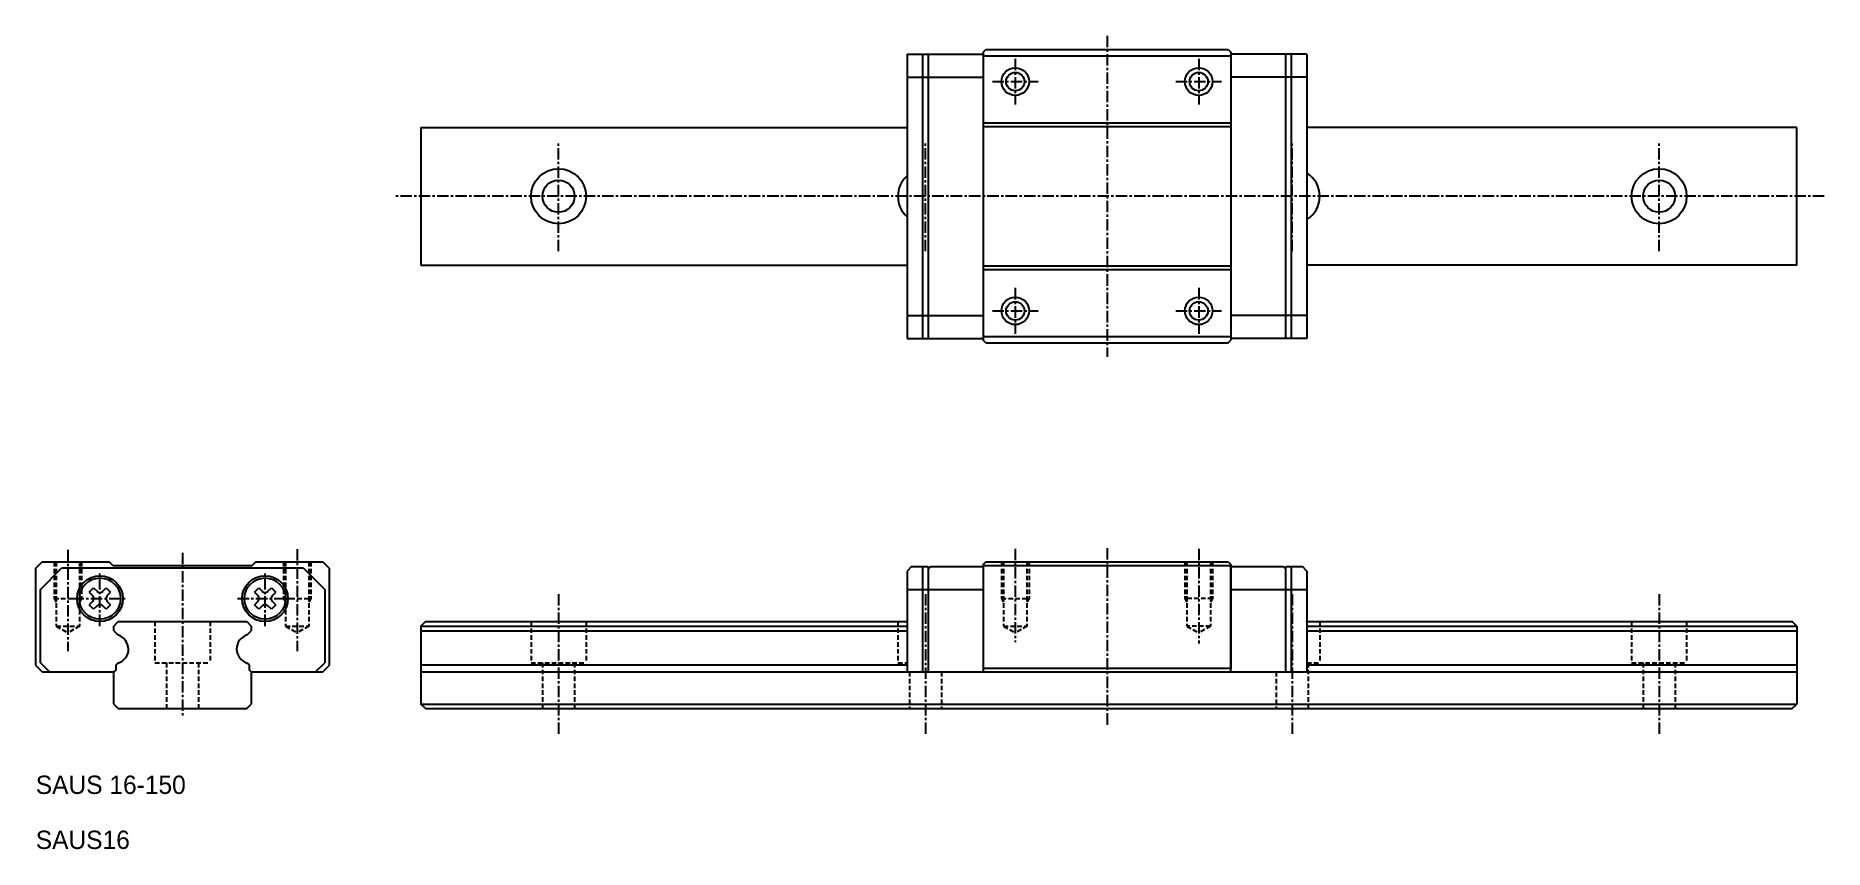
# Model space of a CAD drawing. Extents: x 10 to 205, y 10 to 99.
import ezdxf

# ---------------------------------------------------------------- set-up
doc = ezdxf.new("R2010")
doc.units = 0
doc.linetypes.add('CENTER', pattern=[2, 1.25, -0.25, 0.25, -0.25])
doc.linetypes.add('DASHED', pattern=[0.75, 0.5, -0.25])
doc.layers.get('0').update_dxf_attribs({"linetype": 'CONTINUOUS'})
doc.layers.add('CENTER', color=1, linetype='CENTER')

msp = doc.modelspace()

# ---------------------------------------------------------------- linework, layer by layer
at = {"color": 7}
for p, q in [((105, 96.67), (105, 65.67)), ((105, 96.67), (113.3, 96.67)), ((106.7, 96.67), (106.7, 65.67)), ((107.3, 96.67), (107.3, 65.67)), ((113.3, 96.87), (113.6, 97.17)), ((113.3, 96.87), (113.3, 65.47)), ((113.3, 96.47), (140.3, 96.47)), ((113.6, 97.17), (140, 97.17)), ((140, 97.17), (140.3, 96.87)), ((140.3, 96.87), (140.3, 65.47)), ((148.6, 96.67), (140.3, 96.67)), ((146.3, 65.67), (146.3, 96.67)), ((146.9, 65.67), (146.9, 96.67)), ((148.6, 96.67), (148.6, 65.67)), ((105, 94.17), (113.3, 94.17)), ((148.6, 94.17), (140.3, 94.17)), ((52, 88.67), (105, 88.67)), ((52, 88.67), (52, 73.67)), ((113.3, 89.17), (140.3, 89.17)), ((113.3, 88.77), (140.3, 88.77)), ((202, 88.67), (148.6, 88.67)), ((52, 73.67), (105, 73.67)), ((113.3, 73.57), (140.3, 73.57)), ((113.3, 73.17), (140.3, 73.17)), ((202, 73.67), (148.6, 73.67)), ((105, 68.17), (113.3, 68.17)), ((148.6, 68.17), (140.3, 68.17)), ((105, 65.67), (113.3, 65.67)), ((113.3, 65.87), (140.3, 65.87)), ((113.6, 65.17), (113.3, 65.47)), ((113.6, 65.17), (140, 65.17)), ((140, 65.17), (140.3, 65.47)), ((148.6, 65.67), (140.3, 65.67)), ((10, 40.6), (10.7, 41.3)), ((10.7, 41.3), (18, 41.3)), ((18.4, 40.9), (18, 41.3)), ((34, 41.3), (33.6, 40.9)), ((34, 41.3), (41.3, 41.3)), ((41.3, 41.3), (42, 40.6)), ((113.3, 41), (113.6, 41.3)), ((113.3, 41), (113.3, 29.6)), ((113.6, 41.3), (140, 41.3)), ((140, 41.3), (140.3, 41)), ((140.3, 41), (140.3, 29.6)), ((10, 30), (10, 40.6)), ((10.5, 38.3), (12.85, 40.65)), ((12.85, 40.65), (39.15, 40.65)), ((18.4, 40.9), (33.6, 40.9)), ((39.15, 40.65), (41.5, 38.3)), ((42, 40.6), (42, 30)), ((105.5, 40.8), (105, 40.3)), ((105, 40.3), (105, 29.3)), ((105.5, 40.8), (107.3, 40.8)), ((106.7, 40.8), (106.7, 29.3)), ((107.3, 40.8), (107.3, 29.3)), ((107.6, 40.8), (107.3, 40.5)), ((107.3, 40.5), (107.3, 29.3)), ((107.6, 40.8), (113.3, 40.8)), ((113.3, 40.9), (140.3, 40.9)), ((113.3, 40.8), (113.3, 29.3)), ((140.3, 40.8), (146, 40.8)), ((140.3, 29.3), (140.3, 40.8)), ((146.3, 40.5), (146, 40.8)), ((146.3, 29.3), (146.3, 40.8)), ((146.3, 40.8), (148.1, 40.8)), ((146.3, 29.3), (146.3, 40.5)), ((146.9, 29.3), (146.9, 40.8)), ((148.6, 40.3), (148.1, 40.8)), ((148.6, 40.3), (148.6, 29.3)), ((10.5, 30.3), (10.5, 38.3)), ((15.84, 37.99), (16.31, 38.46)), ((15.84, 37.99), (16.2, 37.62)), ((16.31, 38.46), (16.68, 38.1)), ((17.32, 38.1), (17.69, 38.46)), ((17.69, 38.46), (18.16, 37.99)), ((17.8, 37.62), (18.16, 37.99)), ((33.84, 37.99), (34.31, 38.46)), ((33.84, 37.99), (34.2, 37.62)), ((34.31, 38.46), (34.68, 38.1)), ((35.32, 38.1), (35.69, 38.46)), ((35.69, 38.46), (36.16, 37.99)), ((35.8, 37.62), (36.16, 37.99)), ((41.5, 38.3), (41.5, 30.3)), ((105, 38.3), (107.3, 38.3)), ((107.3, 38.3), (113.3, 38.3)), ((140.3, 38.3), (146.3, 38.3)), ((146.3, 38.3), (148.6, 38.3)), ((16.2, 36.98), (15.84, 36.61)), ((16.31, 36.14), (15.84, 36.61)), ((16.68, 36.5), (16.31, 36.14)), ((17.69, 36.14), (17.32, 36.5)), ((18.16, 36.61), (17.69, 36.14)), ((18.16, 36.61), (17.8, 36.98)), ((34.2, 36.98), (33.84, 36.61)), ((34.31, 36.14), (33.84, 36.61)), ((34.68, 36.5), (34.31, 36.14)), ((35.69, 36.14), (35.32, 36.5)), ((36.16, 36.61), (35.69, 36.14)), ((36.16, 36.61), (35.8, 36.98)), ((18.5, 34.3), (19, 34.8)), ((18.5, 33.79), (18.5, 34.3)), ((18.5, 33.79), (18.95, 33.34)), ((19, 34.8), (33, 34.8)), ((33, 34.8), (33.5, 34.3)), ((33.05, 33.34), (33.5, 33.79)), ((33.5, 34.3), (33.5, 33.79)), ((52, 34.3), (52.5, 34.8)), ((52, 34.3), (105, 34.3)), ((52, 34.3), (52, 25.8)), ((52, 33.79), (105, 33.79)), ((52.5, 34.8), (105, 34.8)), ((148.6, 34.8), (201.5, 34.8)), ((148.6, 34.3), (202, 34.3)), ((148.6, 33.79), (202, 33.79)), ((202, 34.3), (201.5, 34.8)), ((202, 34.3), (202, 25.8)), ((10, 30), (10.7, 29.3)), ((10.5, 30.3), (11.5, 29.3)), ((10.7, 29.3), (18.5, 29.3)), ((18.75, 29.55), (18.5, 29.3)), ((18.5, 25.8), (18.5, 29.3)), ((18.75, 30.06), (18.95, 30.26)), ((18.75, 29.55), (18.75, 30.06)), ((33.05, 30.26), (33.25, 30.06)), ((33.25, 30.06), (33.25, 29.55)), ((33.5, 29.3), (33.25, 29.55)), ((33.5, 29.3), (41.3, 29.3)), ((33.5, 29.3), (33.5, 25.8)), ((40.5, 29.3), (41.5, 30.3)), ((41.3, 29.3), (42, 30)), ((52, 30.06), (105, 30.06)), ((52, 29.3), (105, 29.3)), ((105, 29.3), (148.6, 29.3)), ((113.3, 29.7), (140.3, 29.7)), ((148.6, 30.06), (202, 30.06)), ((148.6, 29.3), (202, 29.3)), ((18.5, 25.8), (19, 25.3)), ((33, 25.3), (33.5, 25.8)), ((52, 25.8), (202, 25.8)), ((52.5, 25.3), (52, 25.8)), ((201.5, 25.3), (202, 25.8)), ((19, 25.3), (33, 25.3)), ((52.5, 25.3), (201.5, 25.3))]:
    msp.add_line(p, q, dxfattribs=at)
at = {"color": 7, "linetype": 'CONTINUOUS'}
msp.add_line((202, 73.67), (202, 88.67), dxfattribs=at)
at = {"color": 3, "linetype": 'DASHED'}
for p, q in [((12, 41.3), (12, 37.3)), ((12.22, 41.3), (12.22, 34.3)), ((14.78, 41.3), (14.78, 34.3)), ((15, 41.3), (15, 37.3)), ((37, 41.3), (37, 37.3)), ((37.22, 41.3), (37.22, 34.3)), ((39.78, 41.3), (39.78, 34.3)), ((40, 41.3), (40, 37.3)), ((115.3, 41.3), (115.3, 37.3)), ((115.52, 41.3), (115.52, 34.3)), ((118.07, 41.3), (118.07, 34.3)), ((118.3, 41.3), (118.3, 37.3)), ((135.3, 41.3), (135.3, 37.3)), ((135.52, 41.3), (135.52, 34.3)), ((138.07, 41.3), (138.07, 34.3)), ((138.3, 41.3), (138.3, 37.3)), ((12, 37.3), (15, 37.3)), ((12, 37.3), (12.22, 36.91)), ((15, 37.3), (14.78, 36.91)), ((37, 37.3), (40, 37.3)), ((37, 37.3), (37.22, 36.91)), ((40, 37.3), (39.78, 36.91)), ((115.3, 37.3), (118.3, 37.3)), ((115.3, 37.3), (115.52, 36.91)), ((118.3, 37.3), (118.07, 36.91)), ((138.3, 37.3), (135.3, 37.3)), ((135.3, 37.3), (135.52, 36.91)), ((138.3, 37.3), (138.07, 36.91)), ((12.22, 34.3), (14.78, 34.3)), ((12.22, 34.3), (13.5, 33.56)), ((14.78, 34.3), (13.5, 33.56)), ((23, 34.8), (23, 30.3)), ((29, 34.8), (29, 30.3)), ((37.22, 34.3), (38.5, 33.56)), ((37.22, 34.3), (39.78, 34.3)), ((39.78, 34.3), (38.5, 33.56)), ((64, 34.8), (64, 30.3)), ((70, 34.8), (70, 30.3)), ((104, 34.8), (104, 30.3)), ((115.52, 34.3), (116.8, 33.56)), ((115.52, 34.3), (118.07, 34.3)), ((118.07, 34.3), (116.8, 33.56)), ((138.07, 34.3), (135.52, 34.3)), ((135.52, 34.3), (136.8, 33.56)), ((138.07, 34.3), (136.8, 33.56)), ((150, 34.8), (150, 30.3)), ((184, 34.8), (184, 30.3)), ((190, 34.8), (190, 30.3)), ((23, 30.3), (29, 30.3)), ((24.25, 30.3), (24.25, 25.3)), ((27.75, 30.3), (27.75, 25.3)), ((64, 30.3), (70, 30.3)), ((65.25, 30.3), (65.25, 25.3)), ((68.75, 30.3), (68.75, 25.3)), ((104, 30.3), (105, 30.3)), ((105.25, 29.3), (105.25, 25.3)), ((108.75, 29.3), (108.75, 25.3)), ((145.25, 29.3), (145.25, 25.3)), ((148.6, 30.3), (150, 30.3)), ((148.75, 30.3), (148.75, 25.3)), ((184, 30.3), (190, 30.3)), ((185.25, 30.3), (185.25, 25.3)), ((188.75, 30.3), (188.75, 25.3))]:
    msp.add_line(p, q, dxfattribs=at)
at = {"color": 3}
for centre in [(116.8, 93.67), (136.8, 93.67), (116.8, 68.67), (136.8, 68.67)]:
    msp.add_circle(centre, 1.5, dxfattribs=at)
at = {"color": 7, "linetype": 'CONTINUOUS'}
for centre, radius in [((116.8, 93.67), 1), ((136.8, 93.67), 1), ((67, 81.17), 3), ((187, 81.17), 3), ((67, 81.17), 1.75), ((187, 81.17), 1.75), ((116.8, 68.67), 1), ((136.8, 68.67), 1)]:
    msp.add_circle(centre, radius, dxfattribs=at)
at = {"color": 7}
for centre, radius in [((17, 37.3), 2.5), ((17, 37.3), 2.25), ((35, 37.3), 2.5), ((35, 37.3), 2.25)]:
    msp.add_circle(centre, radius, dxfattribs=at)
at = {"color": 7, "linetype": 'CONTINUOUS'}
for centre, start, end in [((107, 81.17), 131.8103, 228.1897), ((147, 81.17), 302.231, 57.769)]:
    msp.add_arc(centre, 3, start, end, dxfattribs=at)
at = {"color": 7}
for centre, radius, start, end in [((15.89, 37.3), 0.45, 314.9999, 45.0001), ((17, 38.41), 0.45, 225.0001, 314.9999), ((18.11, 37.3), 0.45, 134.9999, 225.0001), ((33.89, 37.3), 0.45, 314.9999, 45.0001), ((35, 38.41), 0.45, 225.0001, 314.9999), ((36.11, 37.3), 0.45, 134.9999, 225.0001), ((17, 36.19), 0.45, 45.0001, 134.9999), ((35, 36.19), 0.45, 45.0001, 134.9999), ((18.41, 31.71), 1.71, 3.0134, 71.6416), ((33.59, 31.71), 1.72, 108.3584, 176.9866), ((18.41, 31.89), 1.72, 288.3584, 356.9866), ((33.59, 31.89), 1.71, 183.0134, 251.6416)]:
    msp.add_arc(centre, radius, start, end, dxfattribs=at)
for p in [(105, 81.17), (105, 81.17), (148.6, 81.17), (26, 41.3), (105, 34.8), (148.6, 34.8), (26, 25.3)]:
    msp.add_point(p, dxfattribs=at)
at = {"layer": 'CENTER', "color": 1, "linetype": 'CENTER'}
for p, q in [((126.8, 98.67), (126.8, 63.67)), ((116.8, 96.17), (116.8, 91.17)), ((136.8, 96.17), (136.8, 91.17)), ((114.3, 93.67), (119.3, 93.67)), ((134.3, 93.67), (139.3, 93.67)), ((67, 75.17), (67, 87.17)), ((107, 75.17), (107, 87.17)), ((147, 75.17), (147, 87.17)), ((187, 75.17), (187, 87.17)), ((205, 81.17), (49, 81.17)), ((116.8, 71.17), (116.8, 66.17)), ((136.8, 71.17), (136.8, 66.17)), ((114.3, 68.67), (119.3, 68.67)), ((134.3, 68.67), (139.3, 68.67)), ((13.5, 42.6), (13.5, 31.56)), ((26, 42.3), (26, 24.3)), ((38.5, 42.7), (38.5, 31.56)), ((116.8, 42.74), (116.8, 32.56)), ((126.8, 42.8), (126.8, 23.3)), ((136.8, 42.74), (136.8, 32.41)), ((17, 34.3), (17, 40.3)), ((35, 34.3), (35, 40.3)), ((14, 37.3), (20, 37.3)), ((32, 37.3), (38, 37.3)), ((67, 37.8), (67, 22.3)), ((107, 37.8), (107, 22.3)), ((147, 37.8), (147, 22.3)), ((187, 37.8), (187, 22.3))]:
    msp.add_line(p, q, dxfattribs=at)

# ---------------------------------------------------------------- texts
at = {"color": 7, "linetype": 'CONTINUOUS'}
for s, p in [('SAUS 16-150', (10, 16)), ('SAUS16', (10, 10))]:
    msp.add_text(s, height=2, dxfattribs=at).set_placement(p)

doc.saveas('drawing.dxf')
